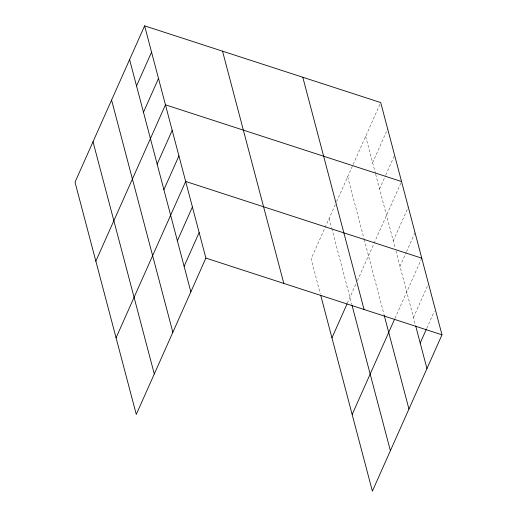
<?xml version="1.0" encoding="UTF-8"?>
<svg xmlns="http://www.w3.org/2000/svg" width="517" height="517" viewBox="0 0 517 517"><rect width="100%" height="100%" fill="white"/><g stroke="black" fill="none" stroke-linecap="round" stroke-linejoin="round"><path stroke-width="0.39" stroke-dasharray="2.58 1.94" d="M335.307 204.57L311.111 258.907L320.301 293.746M336.606 201.649L380.719 102.573M372.628 162.668L387.66 128.895M379.568 188.983L385.449 175.774M385.779 175.037L394.607 155.216M347.334 303.305L356.135 283.536M357.441 280.608L373.746 243.985M374.069 243.248L401.218 182.268M393.25 240.851L408.288 207.084M399.99 266.397L406.2 252.451M406.53 251.714L415.028 232.631M394.943 318.42L421.769 258.177M413.471 317.496L428.503 283.723M426.745 328.36L434.267 311.473M365.681 136.346L375.484 173.505M375.691 174.274L395.091 247.817M395.906 250.919L415.513 325.232M347.676 176.788L364.013 238.718M364.214 239.494L384.028 314.588M329.122 218.458L331.571 227.751M331.778 228.527L351.786 304.39"/><path stroke-width="0.78" d="M144.618 25.85L75.017 182.184L136.281 414.427L205.889 258.093L144.618 25.85L380.719 102.573L441.983 334.816L372.382 491.15L320.714 295.291M136.527 85.938L151.565 52.172M143.474 112.26L158.506 78.494M95.845 261.15L165.453 104.815L401.547 181.538M157.155 164.128L172.193 130.362M163.895 189.674L178.927 155.908M116.066 337.788L185.668 181.454L421.769 258.177M177.37 240.767L192.408 207M184.11 266.313L199.148 232.547M331.946 337.872L347.004 304.041M352.161 414.511L394.613 319.157M420.211 343.042L426.422 329.09M205.889 258.093L441.983 334.816M415.713 326.007L426.945 368.589M384.228 315.364L408.941 409.031M302.807 77.253L364.071 309.496M351.993 305.166L390.387 450.701M222.53 51.17L283.801 283.413M129.586 59.623L190.851 291.866M111.575 100.065L172.846 332.308M93.021 141.736L154.292 373.978"/></g></svg>
